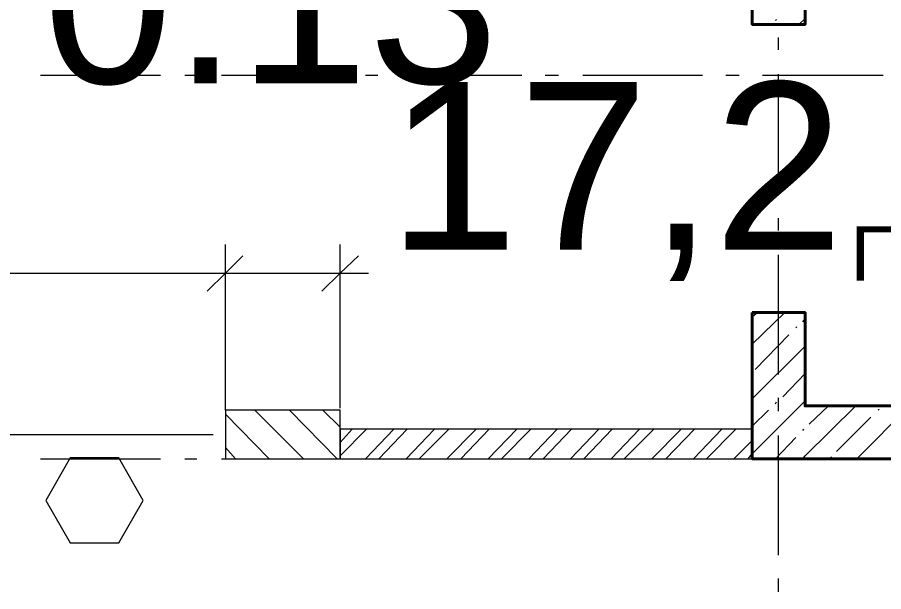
# Model space of a CAD drawing. Header units: millimetres. Extents: x -213547 to 415037, y -3642 to 106956.
# Drawn here: x -111402 to -107786, y 18100 to 20498 of the extents above; entities that cross this region are included whole.
import ezdxf

# ---------------------------------------------------------------- set-up
doc = ezdxf.new("R2010")
doc.units = ezdxf.units.MM
doc.layers.add('PDF _Текст', color=7, linetype='Continuous')
doc.styles.get("Standard").update_dxf_attribs({"font": 'arial.ttf'})

msp = doc.modelspace()

# ---------------------------------------------------------------- linework, layer by layer
at = {"lineweight": 40}
msp.add_lwpolyline([(-113778.3, 26411.6), (-106250.3, 26411.6), (-106250.3, 23009.8), (-112037.1, 23009.8), (-112257.4, 23009.8), (-112257.4, 18875.1), (-112354.9, 18875.1), (-112354.9, 18654.8), (-112037.1, 18654.8), (-112037.1, 18875.1), (-112037.1, 20866.2), (-108334.6, 20866.2), (-108334.6, 20468), (-108114.3, 20468), (-108114.3, 20866.2), (-108114.3, 21086.5), (-109114.1, 21086.5), (-109114.1, 22789.5), (-106030, 22789.5), (-106030, 23009.8), (-106030, 26411.6), (-104132.1, 26411.6)], dxfattribs=at)
at = {"lineweight": 9}
for points in [[(-108237.1, 20484.9), (-108232.9, 20489.2)], [(-108139.7, 20468), (-108114.3, 20493.4)], [(-108224.4, 20362.1), (-108224.4, 20412.9)], [(-111304.3, 20256.2), (-110804.4, 20256.2)], [(-110702.7, 20256.2), (-110651.9, 20256.2)], [(-110550.2, 20256.2), (-110050.3, 20256.2)], [(-109948.6, 20256.2), (-109897.8, 20256.2)], [(-109796.1, 20256.2), (-109296.2, 20256.2)], [(-109198.8, 20256.2), (-109143.7, 20256.2)], [(-109042, 20256.2), (-108542.2, 20256.2)], [(-108444.7, 20256.2), (-108389.6, 20256.2)], [(-108292.2, 20256.2), (-107788.1, 20256.2)], [(-108224.4, 19760.5), (-108224.4, 20260.4)], [(-108224.4, 19608), (-108224.4, 19658.8)], [(-110533.2, 18858.2), (-110533.2, 19430.1), (-110533.2, 19548.7)], [(-110054.5, 18866.6), (-110054.5, 19430.1), (-110054.5, 19548.7)], [(-108224.4, 19006.4), (-108224.4, 19506.3)], [(-112155.8, 19430.1), (-111634.7, 19430.1), (-110533.2, 19430.1), (-109935.9, 19430.1)], [(-108334.6, 19133.5), (-108199, 19264.9)], [(-108334.6, 19247.9), (-108313.4, 19264.9)], [(-108122.8, 19226.7), (-108114.3, 19239.4)], [(-108152.4, 19201.3), (-108148.2, 19205.5)], [(-108321.9, 19027.6), (-108182.1, 19171.7)], [(-108334.6, 18904.8), (-108114.3, 19125.1)], [(-108207.5, 18913.2), (-108114.3, 19010.7)], [(-108334.6, 18676), (-108114.3, 18896.3)], [(-108237.1, 18883.6), (-108232.9, 18892.1)], [(-108224.4, 18853.9), (-108224.4, 18909)], [(-108122.8, 18654.8), (-108114.3, 18667.5), (-107902.5, 18875.1)], [(-108097.3, 18798.9), (-108016.9, 18875.1)], [(-107898.2, 18654.8), (-107677.9, 18875.1)], [(-110351.1, 18654.8), (-110533.2, 18841.2)], [(-110207, 18654.8), (-110410.4, 18858.2)], [(-110067.2, 18654.8), (-110266.3, 18858.2)], [(-110054.5, 18786.1), (-110126.5, 18858.2)], [(-108334.6, 18790.4), (-108266.8, 18858.2)], [(-107809.3, 18858.2), (-107805, 18862.4)], [(-107983, 18684.5), (-107838.9, 18828.5)], [(-110054.5, 18722.6), (-110003.7, 18777.7)], [(-110054.5, 18667.5), (-109944.4, 18777.7)], [(-109948.6, 18654.8), (-109830, 18777.7)], [(-109893.6, 18654.8), (-109774.9, 18777.7)], [(-109779.2, 18654.8), (-109660.6, 18777.7)], [(-109724.1, 18654.8), (-109601.2, 18777.7)], [(-109609.7, 18654.8), (-109486.9, 18777.7)], [(-109550.4, 18654.8), (-109431.8, 18777.7)], [(-109436, 18654.8), (-109317.4, 18777.7)], [(-109381, 18654.8), (-109258.1, 18777.7)], [(-109266.6, 18654.8), (-109148, 18777.7)], [(-109207.3, 18654.8), (-109088.6, 18777.7)], [(-109092.9, 18654.8), (-108974.3, 18777.7)], [(-109037.8, 18654.8), (-108919.2, 18777.7)], [(-108923.4, 18654.8), (-108804.8, 18777.7)], [(-108868.4, 18654.8), (-108745.5, 18777.7)], [(-108754, 18654.8), (-108631.1, 18777.7)], [(-108694.7, 18654.8), (-108576, 18777.7)], [(-108580.3, 18654.8), (-108461.7, 18777.7)], [(-108525.2, 18654.8), (-108402.4, 18777.7)], [(-108122.8, 18773.4), (-108118.5, 18777.7)], [(-111583.9, 18756.5), (-110584.1, 18756.5)], [(-108410.8, 18654.8), (-108334.6, 18731.1)], [(-108237.1, 18654.8), (-108152.4, 18743.8)], [(-108224.4, 18252.4), (-108224.4, 18752.3)], [(-110490.9, 18654.8), (-110533.2, 18701.4)], [(-108351.5, 18654.8), (-108334.6, 18676)], [(-108008.4, 18659.1), (-108004.1, 18663.3)], [(-111304.3, 18654.8), (-110804.4, 18654.8)], [(-110702.7, 18654.8), (-110651.9, 18654.8)], [(-110550.2, 18654.8), (-110050.3, 18654.8)], [(-109948.6, 18654.8), (-109897.8, 18654.8)], [(-109796.1, 18654.8), (-109296.2, 18654.8)], [(-109198.8, 18654.8), (-109143.7, 18654.8)], [(-109042, 18654.8), (-108542.2, 18654.8)], [(-108444.7, 18654.8), (-108389.6, 18654.8)], [(-108292.2, 18654.8), (-107788.1, 18654.8)], [(-108224.4, 18099.9), (-108224.4, 18154.9)]]:
    msp.add_lwpolyline(points, dxfattribs=at)
at = {"lineweight": 18}
for points in [[(-110461.2, 19502.1), (-110533.2, 19430.1), (-110609.5, 19353.8)], [(-109978.3, 19502.1), (-110054.5, 19430.1), (-110130.8, 19353.8)]]:
    msp.add_lwpolyline(points, dxfattribs=at)
at = {"lineweight": 40}
msp.add_lwpolyline([(-108334.6, 19264.9), (-108334.6, 18654.8), (-108114.3, 18654.8), (-106233.3, 18654.8), (-106233.3, 18875.1), (-108114.3, 18875.1), (-108114.3, 19264.9)], close=True, dxfattribs=at)
at = {"lineweight": 9}
for points in [[(-110054.5, 18777.7), (-110054.5, 18858.2), (-110533.2, 18858.2), (-110533.2, 18654.8), (-110054.5, 18654.8)], [(-110054.5, 18654.8), (-108334.6, 18654.8), (-108334.6, 18777.7), (-110054.5, 18777.7)], [(-111181.4, 18659.1), (-111283.1, 18481.1), (-111181.4, 18303.2), (-110978.1, 18303.2), (-110876.4, 18481.1), (-110978.1, 18659.1)]]:
    msp.add_lwpolyline(points, close=True, dxfattribs=at)

# ---------------------------------------------------------------- texts
at = {"char_height": 700, "attachment_point": 4}
for s, insert in [('0.13', (-111295.5, 20567.1)), ('17,2', (-109854.9, 19812))]:
    msp.add_mtext(s, dxfattribs=dict(at, insert=insert))
at = {"layer": 'PDF _Текст', "insert": (-107924.1, 19511.6), "char_height": 227.67, "attachment_point": 4}
msp.add_mtext('П-1', dxfattribs=at)

doc.saveas('drawing.dxf')
